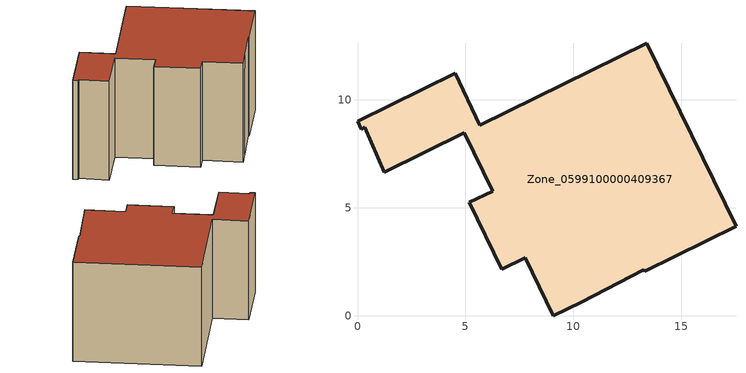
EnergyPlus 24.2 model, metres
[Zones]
Zone_0599100000409367
 floor ground (C_G): 13.27,2.13 10.37,0.63 9.07,0 7.76,2.69 6.69,2.16 5.19,5.25 6.27,5.77 4.94,8.47 1.24,6.66 0.34,8.73 0.17,8.64 0,9.02 4.54,11.24 5.67,8.83 13.4,12.62 17.54,4.14 13.3,2.07 z0
 wall outside (C_F): 5.67,8.83 4.54,11.24 0,9.02 0.17,8.64 0.34,8.73 1.24,6.66 4.94,8.47 6.27,5.77 5.19,5.25 6.69,2.16 7.76,2.69 9.07,0 10.37,0.63 13.27,2.13 13.3,2.07 17.54,4.14 13.4,12.62 5.67,8.83 z0:7.88
 roof outside (C_R): 9.07,0 10.37,0.63 13.27,2.13 13.3,2.07 17.54,4.14 13.4,12.62 5.67,8.83 4.54,11.24 0,9.02 0.17,8.64 0.34,8.73 1.24,6.66 4.94,8.47 6.27,5.77 5.19,5.25 6.69,2.16 7.76,2.69 z7.88
[BUILDING]
Pand.0599100000409367: North Axis=0; Terrain=City; Loads Convergence Tolerance Value=0.04; Temperature Convergence Tolerance Value=0.4; Solar Distribution=FullExterior; Maximum Number of Warmup Days=25; Minimum Number of Warmup Days=1
[Site:Location]
Rotterdam.The.Hague.AP_ZH_NLD Design_Conditions: Latitude=51.96; Longitude=4.45; Time Zone=1; Elevation=-4.5
[SITE:GROUNDTEMPERATURE:BUILDINGSURFACE]
18, 18, 18, 18, 18, 18, 18, 18, 18, 18, 18, 18
[MATERIAL] Thermal Absorptance=0.9; Solar Absorptance=0.7; Visible Absorptance=0.7
Name | Roughness | Thickness | Conductivity | Density | Specific Heat
G.D.1992-2005 | MediumSmooth | 0.15 | 0.06 | 540 | 1210
F.D.1992-2005 | Rough | 0.3 | 0.12 | 1920 | 840
R.D.1992-2005 | MediumRough | 0.2 | 0.08 | 1500 | 1000
[CONSTRUCTION]
C_G: G.D.1992-2005
C_F: F.D.1992-2005
C_R: R.D.1992-2005
[ZONE]
Zone_0599100000409367: Type=1; Multiplier=1; Ceiling Height=Autocalculate; Volume=Autocalculate; Floor Area=autocalculate; Part of Total Floor Area=Yes
[ZONEINFILTRATION:DESIGNFLOWRATE]
Infil_Zone_0599100000409367: Zone or ZoneList or Space or SpaceList=Zone_0599100000409367; Schedule=AlwaysOn; Design Flow Rate Calculation Method=Flow/Area; Flow Rate per Floor Area=0.0021; Constant Term Coefficient=1; Temperature Term Coefficient=0; Velocity Term Coefficient=0; Velocity Squared Term Coefficient=0
[HVACTEMPLATE:ZONE:IDEALLOADSAIRSYSTEM]
Zone_0599100000409367: Maximum Heating Supply Air Temperature=50; Minimum Cooling Supply Air Temperature=13; Maximum Heating Supply Air Humidity Ratio=0.0156; Minimum Cooling Supply Air Humidity Ratio=0.0077; Heating Limit=NoLimit; Cooling Limit=NoLimit; Dehumidification Control Type=ConstantSensibleHeatRatio; Cooling Sensible Heat Ratio=0.7; Dehumidification Setpoint=60; Humidification Control Type=None; Humidification Setpoint=30; Outdoor Air Method=None; Outdoor Air Flow Rate per Person=0.00944; Outdoor Air Flow Rate per Zone Floor Area=0; Outdoor Air Flow Rate per Zone=0; Demand Controlled Ventilation Type=None; Outdoor Air Economizer Type=NoEconomizer; Heat Recovery Type=None; Sensible Heat Recovery Effectiveness=0.7; Latent Heat Recovery Effectiveness=0.65
[ZONECONTROL:THERMOSTAT]
ThermostatControl_Zone_0599100000409367: Zone or ZoneList=Zone_0599100000409367; Control Type Schedule=DualSetpointControlType; Control 1=Thermostat_Zone_0599100000409367; Temperature Difference Between Cutout And Setpoint=0
[THERMOSTATSETPOINT:DUALSETPOINT]
Thermostat_Zone_0599100000409367: Heating Setpoint Temperature Schedule=HeatingSetpoint_Zone_0599100000409367; Cooling Setpoint Temperature Schedule=CoolingSetpoint_Zone_0599100000409367
[SCHEDULE:COMPACT]
HeatingSetpoint_Zone_0599100000409367: Through: 12/31, For: AllDays, Until: 24:00, 21
CoolingSetpoint_Zone_0599100000409367: Through: 12/31, For: AllDays, Until: 24:00, 24
DualSetpointControlType: Through: 12/31, For: AllDays, Until: 24:00, 4
AlwaysOn: Through: 12/31, For: AllDays, Until: 24:00, 1
